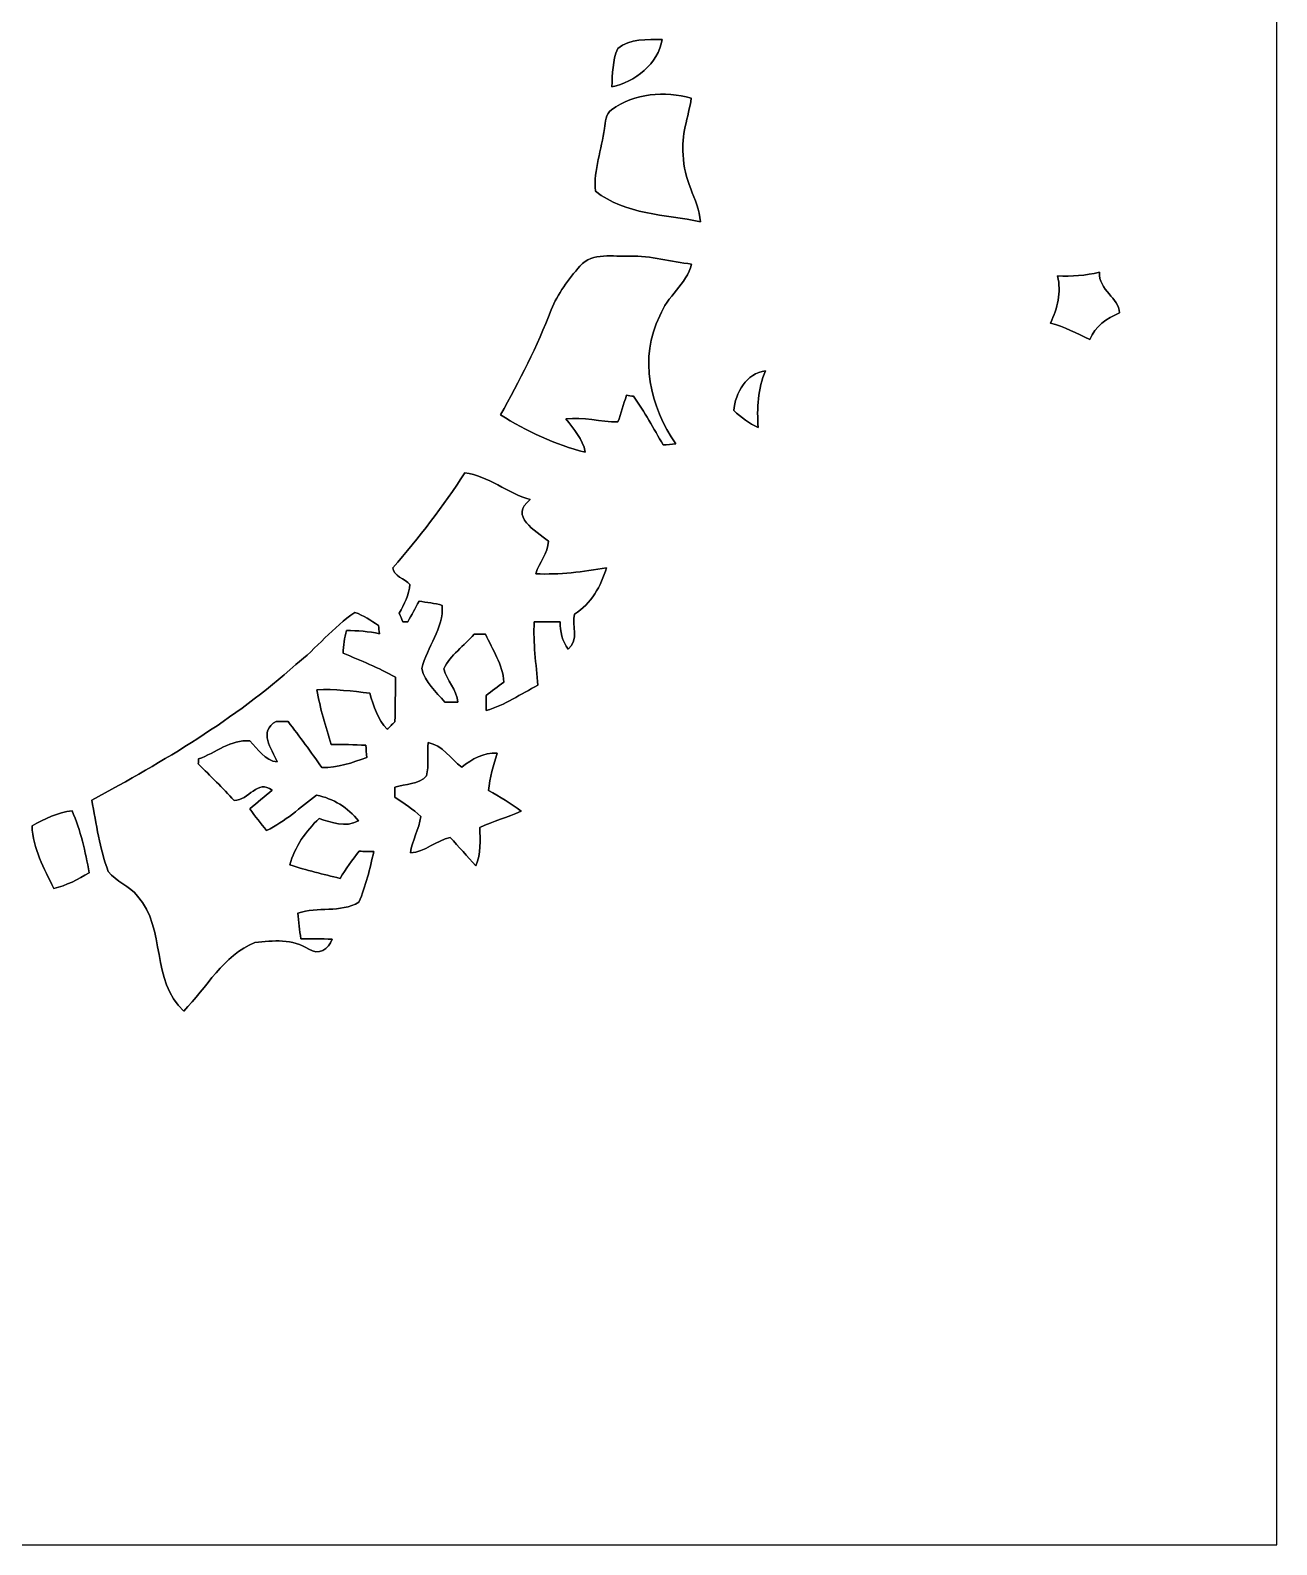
# Model space of a CAD drawing. Header units: centimetres. Extents: x -16.8 to 16.8, y -16.7 to 16.7.
# Drawn here: x 3.18 to 16.77, y -16.67 to -0.14 of the extents above; entities that cross this region are included whole.
import ezdxf

# ---------------------------------------------------------------- set-up
doc = ezdxf.new("R2010")
doc.units = ezdxf.units.CM
doc.header["$MEASUREMENT"] = 0
doc.layers.add('Layer 1', color=7, linetype='Continuous')

msp = doc.modelspace()

# ---------------------------------------------------------------- linework, layer by layer
at = {"layer": 'Layer 1', "color": 7}
for points, knots in [([(-16.77458, 16.66875), (-16.77458, 16.66875), (16.77458, 16.66875), (16.77458, 16.66875), (16.77458, 16.66875), (16.77458, 16.66875), (16.77458, -16.66875), (16.77458, -16.66875), (16.77458, -16.66875), (16.77458, -16.66875), (-16.77458, -16.66875), (-16.77458, -16.66875), (-16.77458, -16.66875), (-16.77458, -16.66875), (-16.77458, 16.66875), (-16.77458, 16.66875), (-16.77458, 16.66875), (-16.77458, 16.66875), (-16.77458, 16.66875), (-16.77458, 16.66875)], [0, 0, 0, 0, 0.16666667, 0.16666667, 0.16666667, 0.16666667, 0.33333333, 0.33333333, 0.33333333, 0.33333333, 0.5, 0.5, 0.5, 0.5, 0.66666667, 0.66666667, 0.66666667, 0.66666667, 1, 1, 1, 1]), ([(9.58603, -0.33937), (9.71832, -0.22437), (9.90741, -0.24342), (10.07039, -0.24059), (10.07039, -0.24059), (10.03018, -0.50447), (9.77018, -0.70591), (9.52077, -0.75883), (9.52077, -0.75883), (9.52959, -0.61842), (9.52571, -0.46919), (9.58603, -0.33937)], [0, 0, 0, 0, 0.25, 0.25, 0.25, 0.25, 0.5, 0.5, 0.5, 0.5, 1, 1, 1, 1]), ([(9.5183, -1.00789), (9.76489, -0.82691), (10.09932, -0.79975), (10.38754, -0.88124), (10.38754, -0.88124), (10.3572, -1.08797), (10.27289, -1.28799), (10.30076, -1.50107), (10.30076, -1.50107), (10.29441, -1.76071), (10.46127, -1.97873), (10.48949, -2.23097), (10.48949, -2.23097), (10.10144, -2.14842), (9.66752, -2.15336), (9.34156, -1.89689), (9.34156, -1.89689), (9.32004, -1.66158), (9.41105, -1.4411), (9.43927, -1.21144), (9.43927, -1.21144), (9.45444, -1.14088), (9.45056, -1.05269), (9.5183, -1.00789)], [0, 0, 0, 0, 0.14285714, 0.14285714, 0.14285714, 0.14285714, 0.28571429, 0.28571429, 0.28571429, 0.28571429, 0.42857143, 0.42857143, 0.42857143, 0.42857143, 0.57142857, 0.57142857, 0.57142857, 0.57142857, 0.71428571, 0.71428571, 0.71428571, 0.71428571, 1, 1, 1, 1]), ([(9.17293, -2.71286), (9.31227, -2.5594), (9.53558, -2.61338), (9.71867, -2.60562), (9.71867, -2.60562), (9.94692, -2.5968), (10.16529, -2.67194), (10.39107, -2.69099), (10.39107, -2.69099), (10.33956, -2.9143), (10.11943, -3.042), (10.0457, -3.25684), (10.0457, -3.25684), (9.81357, -3.71228), (9.93599, -4.25238), (10.21891, -4.65455), (10.21891, -4.65455), (10.1727, -4.65808), (10.12649, -4.66231), (10.08062, -4.66619), (10.08062, -4.66619), (9.97726, -4.48663), (9.87742, -4.30459), (9.75819, -4.13491), (9.75819, -4.13491), (9.73173, -4.13103), (9.70527, -4.1275), (9.67916, -4.12432), (9.67916, -4.12432), (9.65024, -4.22169), (9.61919, -4.31871), (9.58779, -4.41537), (9.58779, -4.41537), (9.39729, -4.4136), (9.20997, -4.36104), (9.01876, -4.37974), (9.01876, -4.37974), (9.10131, -4.49368), (9.20538, -4.59952), (9.23078, -4.74416), (9.23078, -4.74416), (8.90482, -4.66549), (8.58873, -4.51556), (8.3058, -4.33634), (8.3058, -4.33634), (8.51394, -3.96734), (8.70797, -3.58846), (8.85825, -3.19229), (8.85825, -3.19229), (8.92951, -3.01308), (9.04946, -2.85856), (9.17293, -2.71286)], [0, 0, 0, 0, 0.07142857, 0.07142857, 0.07142857, 0.07142857, 0.14285714, 0.14285714, 0.14285714, 0.14285714, 0.21428571, 0.21428571, 0.21428571, 0.21428571, 0.28571429, 0.28571429, 0.28571429, 0.28571429, 0.35714286, 0.35714286, 0.35714286, 0.35714286, 0.42857143, 0.42857143, 0.42857143, 0.42857143, 0.5, 0.5, 0.5, 0.5, 0.57142857, 0.57142857, 0.57142857, 0.57142857, 0.64285714, 0.64285714, 0.64285714, 0.64285714, 0.71428571, 0.71428571, 0.71428571, 0.71428571, 0.78571429, 0.78571429, 0.78571429, 0.78571429, 0.85714286, 0.85714286, 0.85714286, 0.85714286, 1, 1, 1, 1]), ([(14.38451, -2.82187), (14.53762, -2.83034), (14.69037, -2.81623), (14.8396, -2.78059), (14.8396, -2.78059), (14.82866, -2.97321), (15.06044, -3.06599), (15.05867, -3.22404), (15.05867, -3.22404), (14.92074, -3.28436), (14.79726, -3.3715), (14.73412, -3.51331), (14.73412, -3.51331), (14.59301, -3.45017), (14.45648, -3.37467), (14.30584, -3.33516), (14.30584, -3.33516), (14.38522, -3.17359), (14.42579, -3.00108), (14.38451, -2.82187)], [0, 0, 0, 0, 0.16666667, 0.16666667, 0.16666667, 0.16666667, 0.33333333, 0.33333333, 0.33333333, 0.33333333, 0.5, 0.5, 0.5, 0.5, 0.66666667, 0.66666667, 0.66666667, 0.66666667, 1, 1, 1, 1]), ([(10.85144, -4.29154), (10.86802, -4.10034), (10.98867, -3.87985), (11.19752, -3.85621), (11.19752, -3.85621), (11.11144, -4.05271), (11.10262, -4.26579), (11.11779, -4.47675), (11.11779, -4.47675), (11.01831, -4.43124), (10.93223, -4.36351), (10.85144, -4.29154)], [0, 0, 0, 0, 0.25, 0.25, 0.25, 0.25, 0.5, 0.5, 0.5, 0.5, 1, 1, 1, 1]), ([(7.91633, -4.96888), (8.17527, -5.0038), (8.38094, -5.19183), (8.63071, -5.26274), (8.63071, -5.26274), (8.39611, -5.44054), (8.68715, -5.60493), (8.83038, -5.715), (8.83038, -5.715), (8.82438, -5.84835), (8.72702, -5.94854), (8.68997, -6.07201), (8.68997, -6.07201), (8.94962, -6.08401), (9.2075, -6.0512), (9.46291, -6.00534), (9.46291, -6.00534), (9.40329, -6.20642), (9.29534, -6.39798), (9.11437, -6.51193), (9.11437, -6.51193), (9.08403, -6.63646), (9.16693, -6.79097), (9.04416, -6.89398), (9.04416, -6.89398), (8.97819, -6.80755), (8.95809, -6.70101), (8.95738, -6.59483), (8.95738, -6.59483), (8.86248, -6.59447), (8.76794, -6.59483), (8.67375, -6.59553), (8.67375, -6.59553), (8.66246, -6.82801), (8.6935, -7.05838), (8.71502, -7.28909), (8.71502, -7.28909), (8.5284, -7.38399), (8.35307, -7.50464), (8.15128, -7.56532), (8.15128, -7.56532), (8.14987, -7.51064), (8.14917, -7.45631), (8.14846, -7.40198), (8.14846, -7.40198), (8.21231, -7.35189), (8.27652, -7.30215), (8.34178, -7.25417), (8.34178, -7.25417), (8.33508, -7.06085), (8.21655, -6.90174), (8.14282, -6.73029), (8.14282, -6.73029), (8.11177, -6.73065), (8.04933, -6.73135), (8.01793, -6.73171), (8.01793, -6.73171), (7.91281, -6.85976), (7.75652, -6.95678), (7.68844, -7.10847), (7.68844, -7.10847), (7.71807, -7.23547), (7.83237, -7.33531), (7.83907, -7.47466), (7.83907, -7.47466), (7.79145, -7.4736), (7.74418, -7.47324), (7.69726, -7.47289), (7.69726, -7.47289), (7.60307, -7.3593), (7.47889, -7.25487), (7.44714, -7.10494), (7.44714, -7.10494), (7.50288, -6.86858), (7.68914, -6.67103), (7.67009, -6.41632), (7.67009, -6.41632), (7.58719, -6.39516), (7.50252, -6.38104), (7.41786, -6.37258), (7.41786, -6.37258), (7.37658, -6.44701), (7.33566, -6.52145), (7.29509, -6.59624), (7.29509, -6.59624), (7.28169, -6.59589), (7.25523, -6.59518), (7.24217, -6.59483), (7.24217, -6.59483), (7.22771, -6.56378), (7.2136, -6.53309), (7.19984, -6.50275), (7.19984, -6.50275), (7.25664, -6.40503), (7.30603, -6.30167), (7.31802, -6.18772), (7.31802, -6.18772), (7.26158, -6.12846), (7.13564, -6.09459), (7.13281, -6.00534), (7.13281, -6.00534), (7.41539, -5.67761), (7.68562, -5.33541), (7.91633, -4.96888)], [0, 0, 0, 0, 0.03703704, 0.03703704, 0.03703704, 0.03703704, 0.07407407, 0.07407407, 0.07407407, 0.07407407, 0.11111111, 0.11111111, 0.11111111, 0.11111111, 0.14814815, 0.14814815, 0.14814815, 0.14814815, 0.18518519, 0.18518519, 0.18518519, 0.18518519, 0.22222222, 0.22222222, 0.22222222, 0.22222222, 0.25925926, 0.25925926, 0.25925926, 0.25925926, 0.2962963, 0.2962963, 0.2962963, 0.2962963, 0.33333333, 0.33333333, 0.33333333, 0.33333333, 0.37037037, 0.37037037, 0.37037037, 0.37037037, 0.40740741, 0.40740741, 0.40740741, 0.40740741, 0.44444444, 0.44444444, 0.44444444, 0.44444444, 0.48148148, 0.48148148, 0.48148148, 0.48148148, 0.51851852, 0.51851852, 0.51851852, 0.51851852, 0.55555556, 0.55555556, 0.55555556, 0.55555556, 0.59259259, 0.59259259, 0.59259259, 0.59259259, 0.62962963, 0.62962963, 0.62962963, 0.62962963, 0.66666667, 0.66666667, 0.66666667, 0.66666667, 0.7037037, 0.7037037, 0.7037037, 0.7037037, 0.74074074, 0.74074074, 0.74074074, 0.74074074, 0.77777778, 0.77777778, 0.77777778, 0.77777778, 0.81481481, 0.81481481, 0.81481481, 0.81481481, 0.85185185, 0.85185185, 0.85185185, 0.85185185, 0.88888889, 0.88888889, 0.88888889, 0.88888889, 0.92592593, 0.92592593, 0.92592593, 0.92592593, 1, 1, 1, 1]), ([(6.07166, -7.06296), (6.30026, -6.88799), (6.47841, -6.65198), (6.71865, -6.49323), (6.71865, -6.49323), (6.81073, -6.52709), (6.89222, -6.58283), (6.97442, -6.6354), (6.97442, -6.6354), (6.9783, -6.66538), (6.98218, -6.69572), (6.98676, -6.72641), (6.98676, -6.72641), (6.86788, -6.70101), (6.74687, -6.69219), (6.62587, -6.69149), (6.62587, -6.69149), (6.60259, -6.77192), (6.59236, -6.85518), (6.58989, -6.93914), (6.58989, -6.93914), (6.78286, -7.01816), (6.97547, -7.09965), (7.15927, -7.19914), (7.15927, -7.19914), (7.16068, -7.36212), (7.15751, -7.5251), (7.15433, -7.68844), (7.15433, -7.68844), (7.12576, -7.7149), (7.09718, -7.74206), (7.06896, -7.76958), (7.06896, -7.76958), (6.96595, -7.66057), (6.92185, -7.51628), (6.88093, -7.37588), (6.88093, -7.37588), (6.68902, -7.35083), (6.4964, -7.32896), (6.30273, -7.33742), (6.30273, -7.33742), (6.33836, -7.54027), (6.39657, -7.73818), (6.45971, -7.93432), (6.45971, -7.93432), (6.5853, -7.93468), (6.71124, -7.93609), (6.83683, -7.94385), (6.83683, -7.94385), (6.83966, -7.98759), (6.84318, -8.03169), (6.84706, -8.07614), (6.84706, -8.07614), (6.68972, -8.13506), (6.5278, -8.19079), (6.35776, -8.18727), (6.35776, -8.18727), (6.23817, -8.01723), (6.11505, -7.84966), (5.9884, -7.68491), (5.9884, -7.68491), (5.95665, -7.68421), (5.89245, -7.68315), (5.86034, -7.68244), (5.86034, -7.68244), (5.66173, -7.79357), (5.80531, -7.97701), (5.87093, -8.12588), (5.87093, -8.12588), (5.73193, -8.11071), (5.66279, -7.98442), (5.57212, -7.89693), (5.57212, -7.89693), (5.36681, -7.87294), (5.19747, -8.02957), (5.01191, -8.09202), (5.01191, -8.09202), (5.01121, -8.10577), (5.01015, -8.13329), (5.00944, -8.14705), (5.00944, -8.14705), (5.13927, -8.2804), (5.27544, -8.40775), (5.39997, -8.54604), (5.39997, -8.54604), (5.55942, -8.55027), (5.65573, -8.30509), (5.81519, -8.43527), (5.81519, -8.43527), (5.73405, -8.50336), (5.65185, -8.57038), (5.57071, -8.63847), (5.57071, -8.63847), (5.62963, -8.71784), (5.69101, -8.79546), (5.75451, -8.87201), (5.75451, -8.87201), (5.95771, -8.77923), (6.11928, -8.61766), (6.30026, -8.48924), (6.30026, -8.48924), (6.47806, -8.52205), (6.64563, -8.62542), (6.75534, -8.769), (6.75534, -8.769), (6.61247, -8.84414), (6.46712, -8.7884), (6.32672, -8.74219), (6.32672, -8.74219), (6.18772, -8.87801), (6.05543, -9.05404), (6.00957, -9.24877), (6.00957, -9.24877), (6.18772, -9.31086), (6.37328, -9.34896), (6.55567, -9.39694), (6.55567, -9.39694), (6.61846, -9.29322), (6.68655, -9.19268), (6.76487, -9.10061), (6.76487, -9.10061), (6.81778, -9.10167), (6.8707, -9.10272), (6.92397, -9.10414), (6.92397, -9.10414), (6.88058, -9.2904), (6.83789, -9.4802), (6.76063, -9.65553), (6.76063, -9.65553), (6.5599, -9.77653), (6.31084, -9.70351), (6.09459, -9.77512), (6.09459, -9.77512), (6.102, -9.86931), (6.11293, -9.96315), (6.12916, -10.05664), (6.12916, -10.05664), (6.24205, -10.05558), (6.35564, -10.05487), (6.46853, -10.06087), (6.46853, -10.06087), (6.43431, -10.16952), (6.3186, -10.23902), (6.21383, -10.16847), (6.21383, -10.16847), (6.03956, -10.05664), (5.82401, -10.07286), (5.62751, -10.09579), (5.62751, -10.09579), (5.28002, -10.23691), (5.10187, -10.59004), (4.84964, -10.84404), (4.84964, -10.84404), (4.49121, -10.51666), (4.65984, -9.94481), (4.34728, -9.59167), (4.34728, -9.59167), (4.26156, -9.47702), (4.11304, -9.43257), (4.02731, -9.32109), (4.02731, -9.32109), (3.93241, -9.07133), (3.89749, -8.80322), (3.84669, -8.54216), (3.84669, -8.54216), (4.63127, -8.11918), (5.40632, -7.66233), (6.07166, -7.06296)], [0, 0, 0, 0, 0.02325581, 0.02325581, 0.02325581, 0.02325581, 0.04651163, 0.04651163, 0.04651163, 0.04651163, 0.06976744, 0.06976744, 0.06976744, 0.06976744, 0.09302326, 0.09302326, 0.09302326, 0.09302326, 0.11627907, 0.11627907, 0.11627907, 0.11627907, 0.13953488, 0.13953488, 0.13953488, 0.13953488, 0.1627907, 0.1627907, 0.1627907, 0.1627907, 0.18604651, 0.18604651, 0.18604651, 0.18604651, 0.20930233, 0.20930233, 0.20930233, 0.20930233, 0.23255814, 0.23255814, 0.23255814, 0.23255814, 0.25581395, 0.25581395, 0.25581395, 0.25581395, 0.27906977, 0.27906977, 0.27906977, 0.27906977, 0.30232558, 0.30232558, 0.30232558, 0.30232558, 0.3255814, 0.3255814, 0.3255814, 0.3255814, 0.34883721, 0.34883721, 0.34883721, 0.34883721, 0.37209302, 0.37209302, 0.37209302, 0.37209302, 0.39534884, 0.39534884, 0.39534884, 0.39534884, 0.41860465, 0.41860465, 0.41860465, 0.41860465, 0.44186047, 0.44186047, 0.44186047, 0.44186047, 0.46511628, 0.46511628, 0.46511628, 0.46511628, 0.48837209, 0.48837209, 0.48837209, 0.48837209, 0.51162791, 0.51162791, 0.51162791, 0.51162791, 0.53488372, 0.53488372, 0.53488372, 0.53488372, 0.55813953, 0.55813953, 0.55813953, 0.55813953, 0.58139535, 0.58139535, 0.58139535, 0.58139535, 0.60465116, 0.60465116, 0.60465116, 0.60465116, 0.62790698, 0.62790698, 0.62790698, 0.62790698, 0.65116279, 0.65116279, 0.65116279, 0.65116279, 0.6744186, 0.6744186, 0.6744186, 0.6744186, 0.69767442, 0.69767442, 0.69767442, 0.69767442, 0.72093023, 0.72093023, 0.72093023, 0.72093023, 0.74418605, 0.74418605, 0.74418605, 0.74418605, 0.76744186, 0.76744186, 0.76744186, 0.76744186, 0.79069767, 0.79069767, 0.79069767, 0.79069767, 0.81395349, 0.81395349, 0.81395349, 0.81395349, 0.8372093, 0.8372093, 0.8372093, 0.8372093, 0.86046512, 0.86046512, 0.86046512, 0.86046512, 0.88372093, 0.88372093, 0.88372093, 0.88372093, 0.90697674, 0.90697674, 0.90697674, 0.90697674, 0.93023256, 0.93023256, 0.93023256, 0.93023256, 0.95348837, 0.95348837, 0.95348837, 0.95348837, 1, 1, 1, 1]), ([(7.51628, -7.91492), (7.6768, -7.94032), (7.76076, -8.09237), (7.88317, -8.18268), (7.88317, -8.18268), (7.995, -8.09484), (8.1213, -8.0204), (8.26982, -8.02887), (8.26982, -8.02887), (8.23066, -8.16292), (8.18762, -8.29733), (8.17527, -8.43739), (8.17527, -8.43739), (8.29839, -8.50477), (8.41763, -8.5785), (8.53017, -8.66281), (8.53017, -8.66281), (8.38271, -8.72807), (8.22784, -8.77464), (8.08037, -8.83991), (8.08037, -8.83991), (8.08426, -8.98066), (8.0959, -9.12601), (8.03769, -9.25865), (8.03769, -9.25865), (7.9435, -9.15564), (7.85072, -9.05193), (7.75688, -8.94927), (7.75688, -8.94927), (7.60342, -8.9856), (7.48312, -9.10519), (7.32261, -9.1186), (7.32261, -9.1186), (7.34307, -8.98137), (7.4168, -8.85896), (7.43691, -8.72278), (7.43691, -8.72278), (7.35401, -8.63847), (7.25135, -8.57814), (7.15504, -8.51076), (7.15504, -8.51076), (7.15398, -8.47337), (7.15327, -8.43633), (7.15257, -8.39999), (7.15257, -8.39999), (7.26863, -8.36789), (7.41186, -8.37283), (7.4997, -8.27828), (7.4997, -8.27828), (7.5244, -8.15904), (7.51064, -8.03557), (7.51628, -7.91492)], [0, 0, 0, 0, 0.07142857, 0.07142857, 0.07142857, 0.07142857, 0.14285714, 0.14285714, 0.14285714, 0.14285714, 0.21428571, 0.21428571, 0.21428571, 0.21428571, 0.28571429, 0.28571429, 0.28571429, 0.28571429, 0.35714286, 0.35714286, 0.35714286, 0.35714286, 0.42857143, 0.42857143, 0.42857143, 0.42857143, 0.5, 0.5, 0.5, 0.5, 0.57142857, 0.57142857, 0.57142857, 0.57142857, 0.64285714, 0.64285714, 0.64285714, 0.64285714, 0.71428571, 0.71428571, 0.71428571, 0.71428571, 0.78571429, 0.78571429, 0.78571429, 0.78571429, 0.85714286, 0.85714286, 0.85714286, 0.85714286, 1, 1, 1, 1]), ([(3.19546, -8.82368), (3.33128, -8.74536), (3.47521, -8.67692), (3.63255, -8.65752), (3.63255, -8.65752), (3.72392, -8.87412), (3.77931, -9.10414), (3.81776, -9.33591), (3.81776, -9.33591), (3.69641, -9.40752), (3.57082, -9.47455), (3.43253, -9.5056), (3.43253, -9.5056), (3.32705, -9.28899), (3.20428, -9.07027), (3.19546, -8.82368)], [0, 0, 0, 0, 0.2, 0.2, 0.2, 0.2, 0.4, 0.4, 0.4, 0.4, 0.6, 0.6, 0.6, 0.6, 1, 1, 1, 1])]:
    msp.add_open_spline(points, degree=3, knots=knots, dxfattribs=at)
at = {"layer": 'Layer 1', "color": 8}
for points, knots in [([(9.58603, -0.33937), (9.52571, -0.46919), (9.52959, -0.61842), (9.52077, -0.75883), (9.52077, -0.75883), (9.77018, -0.70591), (10.03018, -0.50447), (10.07039, -0.24059), (10.07039, -0.24059), (9.90741, -0.24342), (9.71832, -0.22437), (9.58603, -0.33937), (9.58603, -0.33937), (9.58603, -0.33937), (9.58603, -0.33937), (9.58603, -0.33937)], [0, 0, 0, 0, 0.2, 0.2, 0.2, 0.2, 0.4, 0.4, 0.4, 0.4, 0.6, 0.6, 0.6, 0.6, 1, 1, 1, 1]), ([(9.5183, -1.00789), (9.45056, -1.05269), (9.45444, -1.14088), (9.43927, -1.21144), (9.43927, -1.21144), (9.41105, -1.4411), (9.32004, -1.66158), (9.34156, -1.89689), (9.34156, -1.89689), (9.66752, -2.15336), (10.10144, -2.14842), (10.48949, -2.23097), (10.48949, -2.23097), (10.46127, -1.97873), (10.29441, -1.76071), (10.30076, -1.50107), (10.30076, -1.50107), (10.27289, -1.28799), (10.3572, -1.08797), (10.38754, -0.88124), (10.38754, -0.88124), (10.09932, -0.79975), (9.76489, -0.82691), (9.5183, -1.00789), (9.5183, -1.00789), (9.5183, -1.00789), (9.5183, -1.00789), (9.5183, -1.00789)], [0, 0, 0, 0, 0.125, 0.125, 0.125, 0.125, 0.25, 0.25, 0.25, 0.25, 0.375, 0.375, 0.375, 0.375, 0.5, 0.5, 0.5, 0.5, 0.625, 0.625, 0.625, 0.625, 0.75, 0.75, 0.75, 0.75, 1, 1, 1, 1]), ([(9.17293, -2.71286), (9.04946, -2.85856), (8.92951, -3.01308), (8.85825, -3.19229), (8.85825, -3.19229), (8.70797, -3.58846), (8.51394, -3.96734), (8.3058, -4.33634), (8.3058, -4.33634), (8.58873, -4.51556), (8.90482, -4.66549), (9.23078, -4.74416), (9.23078, -4.74416), (9.20538, -4.59952), (9.10131, -4.49368), (9.01876, -4.37974), (9.01876, -4.37974), (9.20997, -4.36104), (9.39729, -4.4136), (9.58779, -4.41537), (9.58779, -4.41537), (9.61919, -4.31871), (9.65024, -4.22169), (9.67916, -4.12432), (9.67916, -4.12432), (9.70527, -4.1275), (9.73173, -4.13103), (9.75819, -4.13491), (9.75819, -4.13491), (9.87742, -4.30459), (9.97726, -4.48663), (10.08062, -4.66619), (10.08062, -4.66619), (10.12649, -4.66231), (10.1727, -4.65808), (10.21891, -4.65455), (10.21891, -4.65455), (9.93599, -4.25238), (9.81357, -3.71228), (10.0457, -3.25684), (10.0457, -3.25684), (10.11943, -3.042), (10.33956, -2.9143), (10.39107, -2.69099), (10.39107, -2.69099), (10.16529, -2.67194), (9.94692, -2.5968), (9.71867, -2.60562), (9.71867, -2.60562), (9.53558, -2.61338), (9.31227, -2.5594), (9.17293, -2.71286), (9.17293, -2.71286), (9.17293, -2.71286), (9.17293, -2.71286), (9.17293, -2.71286)], [0, 0, 0, 0, 0.06666667, 0.06666667, 0.06666667, 0.06666667, 0.13333333, 0.13333333, 0.13333333, 0.13333333, 0.2, 0.2, 0.2, 0.2, 0.26666667, 0.26666667, 0.26666667, 0.26666667, 0.33333333, 0.33333333, 0.33333333, 0.33333333, 0.4, 0.4, 0.4, 0.4, 0.46666667, 0.46666667, 0.46666667, 0.46666667, 0.53333333, 0.53333333, 0.53333333, 0.53333333, 0.6, 0.6, 0.6, 0.6, 0.66666667, 0.66666667, 0.66666667, 0.66666667, 0.73333333, 0.73333333, 0.73333333, 0.73333333, 0.8, 0.8, 0.8, 0.8, 0.86666667, 0.86666667, 0.86666667, 0.86666667, 1, 1, 1, 1]), ([(14.38451, -2.82187), (14.42579, -3.00108), (14.38522, -3.17359), (14.30584, -3.33516), (14.30584, -3.33516), (14.45648, -3.37467), (14.59301, -3.45017), (14.73412, -3.51331), (14.73412, -3.51331), (14.79726, -3.3715), (14.92074, -3.28436), (15.05867, -3.22404), (15.05867, -3.22404), (15.06044, -3.06599), (14.82866, -2.97321), (14.8396, -2.78059), (14.8396, -2.78059), (14.69037, -2.81623), (14.53762, -2.83034), (14.38451, -2.82187), (14.38451, -2.82187), (14.38451, -2.82187), (14.38451, -2.82187), (14.38451, -2.82187)], [0, 0, 0, 0, 0.14285714, 0.14285714, 0.14285714, 0.14285714, 0.28571429, 0.28571429, 0.28571429, 0.28571429, 0.42857143, 0.42857143, 0.42857143, 0.42857143, 0.57142857, 0.57142857, 0.57142857, 0.57142857, 0.71428571, 0.71428571, 0.71428571, 0.71428571, 1, 1, 1, 1]), ([(10.85144, -4.29154), (10.93223, -4.36351), (11.01831, -4.43124), (11.11779, -4.47675), (11.11779, -4.47675), (11.10262, -4.26579), (11.11144, -4.05271), (11.19752, -3.85621), (11.19752, -3.85621), (10.98867, -3.87985), (10.86802, -4.10034), (10.85144, -4.29154), (10.85144, -4.29154), (10.85144, -4.29154), (10.85144, -4.29154), (10.85144, -4.29154)], [0, 0, 0, 0, 0.2, 0.2, 0.2, 0.2, 0.4, 0.4, 0.4, 0.4, 0.6, 0.6, 0.6, 0.6, 1, 1, 1, 1]), ([(7.91633, -4.96888), (7.68562, -5.33541), (7.41539, -5.67761), (7.13281, -6.00534), (7.13281, -6.00534), (7.13564, -6.09459), (7.26158, -6.12846), (7.31802, -6.18772), (7.31802, -6.18772), (7.30603, -6.30167), (7.25664, -6.40503), (7.19984, -6.50275), (7.19984, -6.50275), (7.2136, -6.53309), (7.22771, -6.56378), (7.24217, -6.59483), (7.24217, -6.59483), (7.25523, -6.59518), (7.28169, -6.59589), (7.29509, -6.59624), (7.29509, -6.59624), (7.33566, -6.52145), (7.37658, -6.44701), (7.41786, -6.37258), (7.41786, -6.37258), (7.50252, -6.38104), (7.58719, -6.39516), (7.67009, -6.41632), (7.67009, -6.41632), (7.68914, -6.67103), (7.50288, -6.86858), (7.44714, -7.10494), (7.44714, -7.10494), (7.47889, -7.25487), (7.60307, -7.3593), (7.69726, -7.47289), (7.69726, -7.47289), (7.74418, -7.47324), (7.79145, -7.4736), (7.83907, -7.47466), (7.83907, -7.47466), (7.83237, -7.33531), (7.71807, -7.23547), (7.68844, -7.10847), (7.68844, -7.10847), (7.75652, -6.95678), (7.91281, -6.85976), (8.01793, -6.73171), (8.01793, -6.73171), (8.04933, -6.73135), (8.11177, -6.73065), (8.14282, -6.73029), (8.14282, -6.73029), (8.21655, -6.90174), (8.33508, -7.06085), (8.34178, -7.25417), (8.34178, -7.25417), (8.27652, -7.30215), (8.21231, -7.35189), (8.14846, -7.40198), (8.14846, -7.40198), (8.14917, -7.45631), (8.14987, -7.51064), (8.15128, -7.56532), (8.15128, -7.56532), (8.35307, -7.50464), (8.5284, -7.38399), (8.71502, -7.28909), (8.71502, -7.28909), (8.6935, -7.05838), (8.66246, -6.82801), (8.67375, -6.59553), (8.67375, -6.59553), (8.76794, -6.59483), (8.86248, -6.59447), (8.95738, -6.59483), (8.95738, -6.59483), (8.95809, -6.70101), (8.97819, -6.80755), (9.04416, -6.89398), (9.04416, -6.89398), (9.16693, -6.79097), (9.08403, -6.63646), (9.11437, -6.51193), (9.11437, -6.51193), (9.29534, -6.39798), (9.40329, -6.20642), (9.46291, -6.00534), (9.46291, -6.00534), (9.2075, -6.0512), (8.94962, -6.08401), (8.68997, -6.07201), (8.68997, -6.07201), (8.72702, -5.94854), (8.82438, -5.84835), (8.83038, -5.715), (8.83038, -5.715), (8.68715, -5.60493), (8.39611, -5.44054), (8.63071, -5.26274), (8.63071, -5.26274), (8.38094, -5.19183), (8.17527, -5.0038), (7.91633, -4.96888), (7.91633, -4.96888), (7.91633, -4.96888), (7.91633, -4.96888), (7.91633, -4.96888)], [0, 0, 0, 0, 0.03571429, 0.03571429, 0.03571429, 0.03571429, 0.07142857, 0.07142857, 0.07142857, 0.07142857, 0.10714286, 0.10714286, 0.10714286, 0.10714286, 0.14285714, 0.14285714, 0.14285714, 0.14285714, 0.17857143, 0.17857143, 0.17857143, 0.17857143, 0.21428571, 0.21428571, 0.21428571, 0.21428571, 0.25, 0.25, 0.25, 0.25, 0.28571429, 0.28571429, 0.28571429, 0.28571429, 0.32142857, 0.32142857, 0.32142857, 0.32142857, 0.35714286, 0.35714286, 0.35714286, 0.35714286, 0.39285714, 0.39285714, 0.39285714, 0.39285714, 0.42857143, 0.42857143, 0.42857143, 0.42857143, 0.46428571, 0.46428571, 0.46428571, 0.46428571, 0.5, 0.5, 0.5, 0.5, 0.53571429, 0.53571429, 0.53571429, 0.53571429, 0.57142857, 0.57142857, 0.57142857, 0.57142857, 0.60714286, 0.60714286, 0.60714286, 0.60714286, 0.64285714, 0.64285714, 0.64285714, 0.64285714, 0.67857143, 0.67857143, 0.67857143, 0.67857143, 0.71428571, 0.71428571, 0.71428571, 0.71428571, 0.75, 0.75, 0.75, 0.75, 0.78571429, 0.78571429, 0.78571429, 0.78571429, 0.82142857, 0.82142857, 0.82142857, 0.82142857, 0.85714286, 0.85714286, 0.85714286, 0.85714286, 0.89285714, 0.89285714, 0.89285714, 0.89285714, 0.92857143, 0.92857143, 0.92857143, 0.92857143, 1, 1, 1, 1]), ([(6.07166, -7.06296), (5.40632, -7.66233), (4.63127, -8.11918), (3.84669, -8.54216), (3.84669, -8.54216), (3.89749, -8.80322), (3.93241, -9.07133), (4.02731, -9.32109), (4.02731, -9.32109), (4.11304, -9.43257), (4.26156, -9.47702), (4.34728, -9.59167), (4.34728, -9.59167), (4.65984, -9.94481), (4.49121, -10.51666), (4.84964, -10.84404), (4.84964, -10.84404), (5.10187, -10.59004), (5.28002, -10.23691), (5.62751, -10.09579), (5.62751, -10.09579), (5.82401, -10.07286), (6.03956, -10.05664), (6.21383, -10.16847), (6.21383, -10.16847), (6.3186, -10.23902), (6.43431, -10.16952), (6.46853, -10.06087), (6.46853, -10.06087), (6.35564, -10.05487), (6.24205, -10.05558), (6.12916, -10.05664), (6.12916, -10.05664), (6.11293, -9.96315), (6.102, -9.86931), (6.09459, -9.77512), (6.09459, -9.77512), (6.31084, -9.70351), (6.5599, -9.77653), (6.76063, -9.65553), (6.76063, -9.65553), (6.83789, -9.4802), (6.88058, -9.2904), (6.92397, -9.10414), (6.92397, -9.10414), (6.8707, -9.10272), (6.81778, -9.10167), (6.76487, -9.10061), (6.76487, -9.10061), (6.68655, -9.19268), (6.61846, -9.29322), (6.55567, -9.39694), (6.55567, -9.39694), (6.37328, -9.34896), (6.18772, -9.31086), (6.00957, -9.24877), (6.00957, -9.24877), (6.05543, -9.05404), (6.18772, -8.87801), (6.32672, -8.74219), (6.32672, -8.74219), (6.46712, -8.7884), (6.61247, -8.84414), (6.75534, -8.769), (6.75534, -8.769), (6.64563, -8.62542), (6.47806, -8.52205), (6.30026, -8.48924), (6.30026, -8.48924), (6.11928, -8.61766), (5.95771, -8.77923), (5.75451, -8.87201), (5.75451, -8.87201), (5.69101, -8.79546), (5.62963, -8.71784), (5.57071, -8.63847), (5.57071, -8.63847), (5.65185, -8.57038), (5.73405, -8.50336), (5.81519, -8.43527), (5.81519, -8.43527), (5.65573, -8.30509), (5.55942, -8.55027), (5.39997, -8.54604), (5.39997, -8.54604), (5.27544, -8.40775), (5.13927, -8.2804), (5.00944, -8.14705), (5.00944, -8.14705), (5.01015, -8.13329), (5.01121, -8.10577), (5.01191, -8.09202), (5.01191, -8.09202), (5.19747, -8.02957), (5.36681, -7.87294), (5.57212, -7.89693), (5.57212, -7.89693), (5.66279, -7.98442), (5.73193, -8.11071), (5.87093, -8.12588), (5.87093, -8.12588), (5.80531, -7.97701), (5.66173, -7.79357), (5.86034, -7.68244), (5.86034, -7.68244), (5.89245, -7.68315), (5.95665, -7.68421), (5.9884, -7.68491), (5.9884, -7.68491), (6.11505, -7.84966), (6.23817, -8.01723), (6.35776, -8.18727), (6.35776, -8.18727), (6.5278, -8.19079), (6.68972, -8.13506), (6.84706, -8.07614), (6.84706, -8.07614), (6.84318, -8.03169), (6.83966, -7.98759), (6.83683, -7.94385), (6.83683, -7.94385), (6.71124, -7.93609), (6.5853, -7.93468), (6.45971, -7.93432), (6.45971, -7.93432), (6.39657, -7.73818), (6.33836, -7.54027), (6.30273, -7.33742), (6.30273, -7.33742), (6.4964, -7.32896), (6.68902, -7.35083), (6.88093, -7.37588), (6.88093, -7.37588), (6.92185, -7.51628), (6.96595, -7.66057), (7.06896, -7.76958), (7.06896, -7.76958), (7.09718, -7.74206), (7.12576, -7.7149), (7.15433, -7.68844), (7.15433, -7.68844), (7.15751, -7.5251), (7.16068, -7.36212), (7.15927, -7.19914), (7.15927, -7.19914), (6.97547, -7.09965), (6.78286, -7.01816), (6.58989, -6.93914), (6.58989, -6.93914), (6.59236, -6.85518), (6.60259, -6.77192), (6.62587, -6.69149), (6.62587, -6.69149), (6.74687, -6.69219), (6.86788, -6.70101), (6.98676, -6.72641), (6.98676, -6.72641), (6.98218, -6.69572), (6.9783, -6.66538), (6.97442, -6.6354), (6.97442, -6.6354), (6.89222, -6.58283), (6.81073, -6.52709), (6.71865, -6.49323), (6.71865, -6.49323), (6.47841, -6.65198), (6.30026, -6.88799), (6.07166, -7.06296), (6.07166, -7.06296), (6.07166, -7.06296), (6.07166, -7.06296), (6.07166, -7.06296)], [0, 0, 0, 0, 0.02272727, 0.02272727, 0.02272727, 0.02272727, 0.04545455, 0.04545455, 0.04545455, 0.04545455, 0.06818182, 0.06818182, 0.06818182, 0.06818182, 0.09090909, 0.09090909, 0.09090909, 0.09090909, 0.11363636, 0.11363636, 0.11363636, 0.11363636, 0.13636364, 0.13636364, 0.13636364, 0.13636364, 0.15909091, 0.15909091, 0.15909091, 0.15909091, 0.18181818, 0.18181818, 0.18181818, 0.18181818, 0.20454545, 0.20454545, 0.20454545, 0.20454545, 0.22727273, 0.22727273, 0.22727273, 0.22727273, 0.25, 0.25, 0.25, 0.25, 0.27272727, 0.27272727, 0.27272727, 0.27272727, 0.29545455, 0.29545455, 0.29545455, 0.29545455, 0.31818182, 0.31818182, 0.31818182, 0.31818182, 0.34090909, 0.34090909, 0.34090909, 0.34090909, 0.36363636, 0.36363636, 0.36363636, 0.36363636, 0.38636364, 0.38636364, 0.38636364, 0.38636364, 0.40909091, 0.40909091, 0.40909091, 0.40909091, 0.43181818, 0.43181818, 0.43181818, 0.43181818, 0.45454545, 0.45454545, 0.45454545, 0.45454545, 0.47727273, 0.47727273, 0.47727273, 0.47727273, 0.5, 0.5, 0.5, 0.5, 0.52272727, 0.52272727, 0.52272727, 0.52272727, 0.54545455, 0.54545455, 0.54545455, 0.54545455, 0.56818182, 0.56818182, 0.56818182, 0.56818182, 0.59090909, 0.59090909, 0.59090909, 0.59090909, 0.61363636, 0.61363636, 0.61363636, 0.61363636, 0.63636364, 0.63636364, 0.63636364, 0.63636364, 0.65909091, 0.65909091, 0.65909091, 0.65909091, 0.68181818, 0.68181818, 0.68181818, 0.68181818, 0.70454545, 0.70454545, 0.70454545, 0.70454545, 0.72727273, 0.72727273, 0.72727273, 0.72727273, 0.75, 0.75, 0.75, 0.75, 0.77272727, 0.77272727, 0.77272727, 0.77272727, 0.79545455, 0.79545455, 0.79545455, 0.79545455, 0.81818182, 0.81818182, 0.81818182, 0.81818182, 0.84090909, 0.84090909, 0.84090909, 0.84090909, 0.86363636, 0.86363636, 0.86363636, 0.86363636, 0.88636364, 0.88636364, 0.88636364, 0.88636364, 0.90909091, 0.90909091, 0.90909091, 0.90909091, 0.93181818, 0.93181818, 0.93181818, 0.93181818, 0.95454545, 0.95454545, 0.95454545, 0.95454545, 1, 1, 1, 1]), ([(7.51628, -7.91492), (7.51064, -8.03557), (7.5244, -8.15904), (7.4997, -8.27828), (7.4997, -8.27828), (7.41186, -8.37283), (7.26863, -8.36789), (7.15257, -8.39999), (7.15257, -8.39999), (7.15327, -8.43633), (7.15398, -8.47337), (7.15504, -8.51076), (7.15504, -8.51076), (7.25135, -8.57814), (7.35401, -8.63847), (7.43691, -8.72278), (7.43691, -8.72278), (7.4168, -8.85896), (7.34307, -8.98137), (7.32261, -9.1186), (7.32261, -9.1186), (7.48312, -9.10519), (7.60342, -8.9856), (7.75688, -8.94927), (7.75688, -8.94927), (7.85072, -9.05193), (7.9435, -9.15564), (8.03769, -9.25865), (8.03769, -9.25865), (8.0959, -9.12601), (8.08426, -8.98066), (8.08037, -8.83991), (8.08037, -8.83991), (8.22784, -8.77464), (8.38271, -8.72807), (8.53017, -8.66281), (8.53017, -8.66281), (8.41763, -8.5785), (8.29839, -8.50477), (8.17527, -8.43739), (8.17527, -8.43739), (8.18762, -8.29733), (8.23066, -8.16292), (8.26982, -8.02887), (8.26982, -8.02887), (8.1213, -8.0204), (7.995, -8.09484), (7.88317, -8.18268), (7.88317, -8.18268), (7.76076, -8.09237), (7.6768, -7.94032), (7.51628, -7.91492), (7.51628, -7.91492), (7.51628, -7.91492), (7.51628, -7.91492), (7.51628, -7.91492)], [0, 0, 0, 0, 0.06666667, 0.06666667, 0.06666667, 0.06666667, 0.13333333, 0.13333333, 0.13333333, 0.13333333, 0.2, 0.2, 0.2, 0.2, 0.26666667, 0.26666667, 0.26666667, 0.26666667, 0.33333333, 0.33333333, 0.33333333, 0.33333333, 0.4, 0.4, 0.4, 0.4, 0.46666667, 0.46666667, 0.46666667, 0.46666667, 0.53333333, 0.53333333, 0.53333333, 0.53333333, 0.6, 0.6, 0.6, 0.6, 0.66666667, 0.66666667, 0.66666667, 0.66666667, 0.73333333, 0.73333333, 0.73333333, 0.73333333, 0.8, 0.8, 0.8, 0.8, 0.86666667, 0.86666667, 0.86666667, 0.86666667, 1, 1, 1, 1]), ([(3.19546, -8.82368), (3.20428, -9.07027), (3.32705, -9.28899), (3.43253, -9.5056), (3.43253, -9.5056), (3.57082, -9.47455), (3.69641, -9.40752), (3.81776, -9.33591), (3.81776, -9.33591), (3.77931, -9.10414), (3.72392, -8.87412), (3.63255, -8.65752), (3.63255, -8.65752), (3.47521, -8.67692), (3.33128, -8.74536), (3.19546, -8.82368), (3.19546, -8.82368), (3.19546, -8.82368), (3.19546, -8.82368), (3.19546, -8.82368)], [0, 0, 0, 0, 0.16666667, 0.16666667, 0.16666667, 0.16666667, 0.33333333, 0.33333333, 0.33333333, 0.33333333, 0.5, 0.5, 0.5, 0.5, 0.66666667, 0.66666667, 0.66666667, 0.66666667, 1, 1, 1, 1])]:
    msp.add_open_spline(points, degree=3, knots=knots, dxfattribs=at)

doc.saveas('drawing.dxf')
